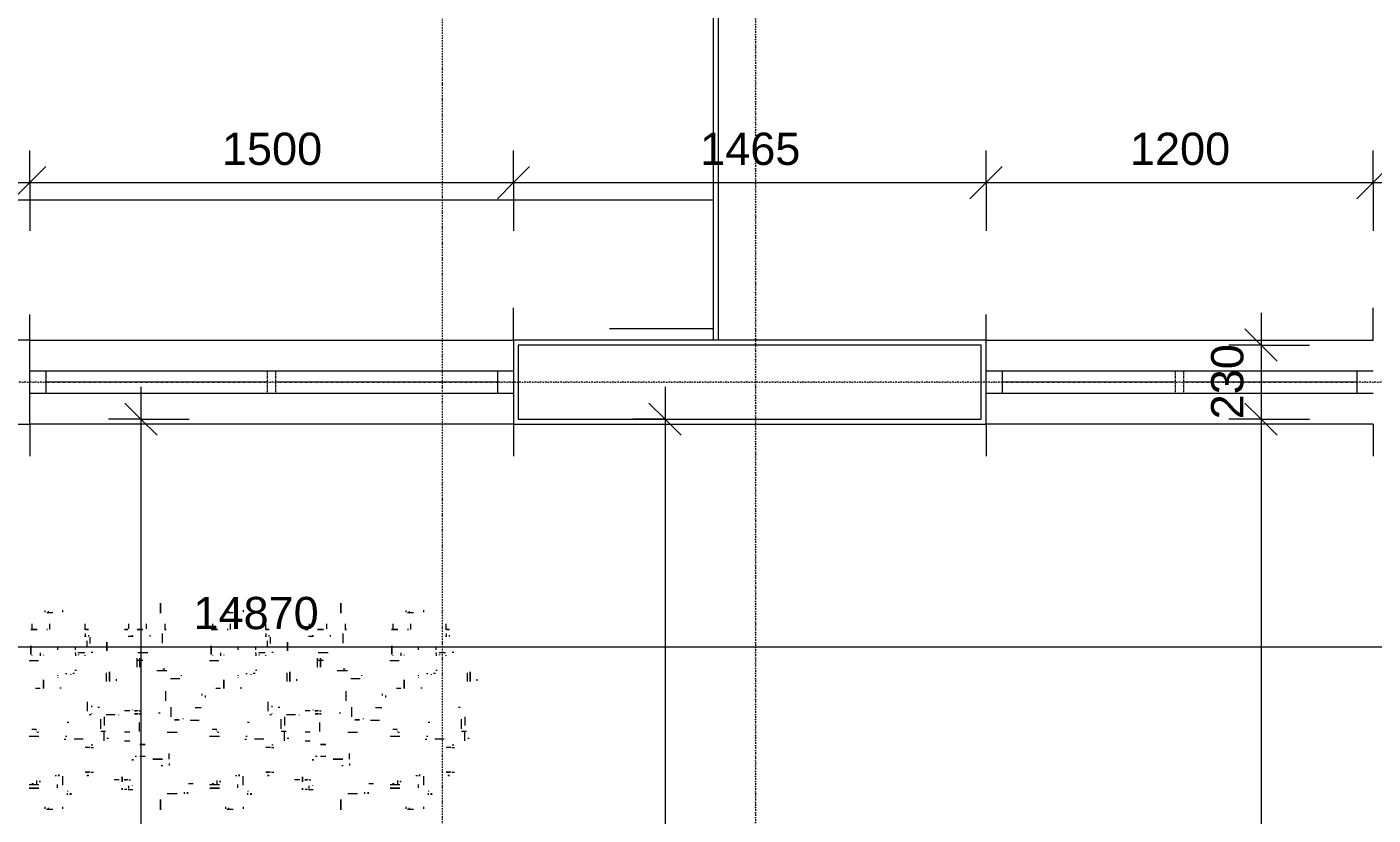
# Model space of a CAD drawing. Header units: millimetres. Extents: x -21051 to 202668, y -15646 to 13691.
# Drawn here: x 370 to 4544, y 4866 to 7310 of the extents above; entities that cross this region are included whole.
import ezdxf

# ---------------------------------------------------------------- set-up
doc = ezdxf.new("R2010")
doc.units = ezdxf.units.MM
for name, pattern in [('Centre', [14.4, 3, -2.2, 7, -2.2]), ('Dash dot', [15.875, 6.35, -4.7625, 0, -4.7625]), ('TD_Level Line', [8, 4, -2, 0, -2])]:
    doc.linetypes.add(name, pattern=pattern)
for name, color, linetype, lineweight in [('A-ANNO-DIMS', 211, 'Continuous', 9), ('A-ANNO-DIMS-100', 211, 'Continuous', 9), ('A-DETL-MBND', 5, 'Continuous', 5), ('A-FLOR', 192, 'Continuous', 5), ('A-GLAZ', 151, 'Continuous', 5), ('A-WALL', 113, 'Continuous', 5), ('G-ANNO-SYMB', 111, 'Continuous', 9), ('G-IMPT', 8, 'Continuous', 5), ('I-FURN', 30, 'Continuous', 5), ('I-WALL', 2, 'Continuous', 5), ('S-GRID', 1, 'Continuous', 9)]:
    doc.layers.add(name, color=color, linetype=linetype, lineweight=lineweight)
doc.layers.get('0').off()
doc.layers.get('I-FURN').off()
doc.styles.add('Arial_3', font='arial.ttf', dxfattribs={"height": 100})
doc.dimstyles.new('Arial_1_0', dxfattribs={"dimscale": 304.8, "dimtxt": 102.02594, "dimasz": 0.328084, "dimexe": 0.328084, "dimexo": 0.0625, "dimgap": 0.082021, "dimtad": 1, "dimdec": 0, "dimzin": 0, "dimdsep": 46, "dimtxsty": 'Arial_3', "dimblk1": 'OBLIQUE', "dimblk2": 'OBLIQUE', "dimsah": 1, "dimcen": 0.09, "dimdle": 0.328084, "dimazin": 0, "dimtfac": 1, "dimtdec": 4, "dimtix": 1, "dimtmove": 0, "dimatfit": 3, "dimfxl": 0.492126, "dimfxlon": 1, "dimtvp": 1, "dimtolj": 1, "dimtzin": 0, "dimarcsym": 2})
doc.dimstyles.new('Arial_1_0_3', dxfattribs={"dimscale": 304.8, "dimtxt": 102.02594, "dimasz": 0.328084, "dimexe": 0.328084, "dimexo": 0.0625, "dimgap": 0.082021, "dimtad": 1, "dimdec": 0, "dimzin": 0, "dimdsep": 46, "dimtxsty": 'Arial_3', "dimblk1": 'OBLIQUE', "dimblk2": 'OBLIQUE', "dimsah": 1, "dimcen": 0.09, "dimdle": 0.328084, "dimazin": 0, "dimtfac": 1, "dimtdec": 4, "dimtix": 1, "dimtmove": 0, "dimatfit": 3, "dimfxl": 0.492126, "dimfxlon": 1, "dimtvp": 1, "dimtolj": 1, "dimtzin": 0, "dimarcsym": 2})

# ---------------------------------------------------------------- blocks, each defined once
blk = doc.blocks.new('FUR_8_Carpet - _-V8-00_Ground floor')
at = {"layer": 'G-IMPT'}
for p, q in [((-1556.9, -897.4), (-1556.9, -891.1)), ((-1512.1, -894.7), (-1512.1, -889.2)), ((-1502.1, -897.1), (-1502.1, -891.1)), ((-997.5, -897.4), (-997.5, -891.1)), ((-952.8, -894.7), (-952.8, -889.2)), ((-942.8, -897.1), (-942.8, -891.1)), ((-438.1, -897.4), (-438.1, -891.1)), ((-393.4, -894.7), (-393.4, -889.2)), ((-383.4, -897.1), (-383.4, -891.1)), ((-1583, -935.3), (-1578.6, -935.3)), ((-1572, -934.3), (-1572, -939.5)), ((-1572, -946.8), (-1572, -944.8)), ((-1541, -956.9), (-1541, -966.4)), ((-1375.1, -937.9), (-1375.1, -942.9)), ((-1322, -938.7), (-1352.8, -938.7)), ((-1200.4, -951), (-1215.4, -951)), ((-1202.6, -954.3), (-1202.6, -963)), ((-1197.1, -951), (-1189.7, -951)), ((-1023.6, -935.3), (-1019.2, -935.3)), ((-1012.6, -934.3), (-1012.6, -939.5)), ((-1012.6, -946.8), (-1012.6, -944.8)), ((-981.7, -956.9), (-981.7, -966.4)), ((-815.7, -937.9), (-815.7, -942.9)), ((-762.7, -938.7), (-793.5, -938.7)), ((-641.1, -951), (-656.1, -951)), ((-643.3, -954.3), (-643.3, -963)), ((-637.7, -951), (-630.3, -951)), ((-464.3, -935.3), (-459.8, -935.3)), ((-453.3, -934.3), (-453.3, -939.5)), ((-453.3, -946.8), (-453.3, -944.8)), ((-422.3, -956.9), (-422.3, -966.4)), ((-1637, -994.1), (-1637, -995.6)), ((-1557.7, -964.8), (-1557.7, -993)), ((-1538.1, -993.4), (-1533.6, -993.4)), ((-1483.6, -965.5), (-1453.3, -965.5)), ((-1475.9, -979.6), (-1475.9, -964.2)), ((-1461.2, -970.3), (-1466.3, -970.3)), ((-1402, -969.2), (-1387.9, -969.2)), ((-1212.6, -965.1), (-1212.6, -963.5)), ((-1202.6, -981.4), (-1207.5, -981.4)), ((-1199.4, -981.4), (-1188.6, -981.4)), ((-1189, -981.4), (-1194.7, -981.4)), ((-1173.3, -981.4), (-1157.4, -981.4)), ((-1077.7, -994.1), (-1077.7, -995.6)), ((-998.4, -964.8), (-998.4, -993)), ((-978.7, -993.4), (-974.3, -993.4)), ((-924.2, -965.5), (-894, -965.5)), ((-916.6, -979.6), (-916.6, -964.2)), ((-901.8, -970.3), (-907, -970.3)), ((-842.7, -969.2), (-828.5, -969.2)), ((-653.3, -965.1), (-653.3, -963.5)), ((-643.3, -981.4), (-648.2, -981.4)), ((-640.1, -981.4), (-629.2, -981.4)), ((-629.6, -981.4), (-635.3, -981.4)), ((-613.9, -981.4), (-598, -981.4)), ((-518.3, -994.1), (-518.3, -995.6)), ((-439, -964.8), (-439, -993)), ((-419.3, -993.4), (-414.9, -993.4)), ((-364.8, -965.5), (-334.6, -965.5)), ((-357.2, -979.6), (-357.2, -964.2)), ((-342.5, -970.3), (-347.6, -970.3)), ((-1645.3, -1004.9), (-1652.7, -1004.9)), ((-1642, -1004.9), (-1627, -1004.9)), ((-1632.3, -1004.9), (-1637.5, -1004.9)), ((-1628.8, -1004.9), (-1632.3, -1004.9)), ((-1327.4, -1031.8), (-1327.4, -1025.6)), ((-1307.9, -1024.8), (-1303.5, -1024.8)), ((-1086, -1004.9), (-1093.4, -1004.9)), ((-1082.7, -1004.9), (-1067.7, -1004.9)), ((-768, -1031.8), (-768, -1025.6)), ((-748.5, -1024.8), (-744.1, -1024.8)), ((-526.6, -1004.9), (-534, -1004.9)), ((-523.3, -1004.9), (-508.3, -1004.9)), ((-1645.3, -1081.7), (-1652.7, -1081.7)), ((-1642, -1081.7), (-1627, -1081.7)), ((-1327.4, -1045.1), (-1327.4, -1062.9)), ((-1254, -1053.2), (-1237.3, -1053.2)), ((-1226.9, -1053.2), (-1222.4, -1053.2)), ((-1086, -1081.7), (-1093.4, -1081.7)), ((-1082.7, -1081.7), (-1067.7, -1081.7)), ((-768, -1045.1), (-768, -1062.9)), ((-694.6, -1053.2), (-678, -1053.2)), ((-667.5, -1053.2), (-663.1, -1053.2)), ((-526.6, -1081.7), (-534, -1081.7)), ((-523.3, -1081.7), (-508.3, -1081.7)), ((-1698.8, -1109.4), (-1694, -1109.4)), ((-1685.2, -1101.8), (-1685.2, -1103.8)), ((-1685.2, -1103.8), (-1685.2, -1128.8)), ((-1650.6, -1088.3), (-1645.8, -1088.3)), ((-1620.8, -1107.3), (-1592.3, -1107.3)), ((-1565.8, -1116.4), (-1570.2, -1116.4)), ((-1562, -1107.3), (-1567.2, -1107.3)), ((-1483.6, -1115.7), (-1453.3, -1115.7)), ((-1205.7, -1100.7), (-1189.8, -1100.7)), ((-1139.4, -1109.4), (-1134.7, -1109.4)), ((-1125.8, -1101.8), (-1125.8, -1103.8)), ((-1125.8, -1103.8), (-1125.8, -1128.8)), ((-1091.2, -1088.3), (-1086.5, -1088.3)), ((-1061.5, -1107.3), (-1033, -1107.3)), ((-1006.4, -1116.4), (-1010.8, -1116.4)), ((-1002.7, -1107.3), (-1007.8, -1107.3)), ((-924.2, -1115.7), (-894, -1115.7)), ((-646.3, -1100.7), (-630.4, -1100.7)), ((-580.1, -1109.4), (-575.3, -1109.4)), ((-566.5, -1101.8), (-566.5, -1103.8)), ((-566.5, -1103.8), (-566.5, -1128.8)), ((-531.9, -1088.3), (-527.1, -1088.3)), ((-502.1, -1107.3), (-473.6, -1107.3)), ((-447, -1116.4), (-451.5, -1116.4)), ((-443.3, -1107.3), (-448.5, -1107.3)), ((-364.8, -1115.7), (-334.6, -1115.7)), ((-1690.2, -1130.9), (-1675.2, -1130.9)), ((-1685.2, -1174.8), (-1685.2, -1149.8)), ((-1680.5, -1130.9), (-1677, -1130.9)), ((-1675.2, -1139.4), (-1675.2, -1144.2)), ((-1675.2, -1144.2), (-1675.2, -1169.2)), ((-1576.4, -1159), (-1571, -1159)), ((-1482.2, -1128.3), (-1477.8, -1128.3)), ((-1475.9, -1132.3), (-1475.9, -1133.2)), ((-1461.6, -1138.3), (-1475.8, -1138.3)), ((-1420.4, -1165.2), (-1392.8, -1165.2)), ((-1415.6, -1165.2), (-1415.6, -1166.2)), ((-1322, -1129.4), (-1352.8, -1129.4)), ((-1235, -1158.8), (-1235, -1131.5)), ((-1205.7, -1128.8), (-1189.8, -1128.8)), ((-1130.9, -1130.9), (-1115.9, -1130.9)), ((-1125.8, -1174.8), (-1125.8, -1149.8)), ((-1121.2, -1130.9), (-1117.6, -1130.9)), ((-1115.8, -1139.4), (-1115.8, -1144.2)), ((-1115.8, -1144.2), (-1115.8, -1169.2)), ((-1017, -1159), (-1011.6, -1159)), ((-922.9, -1128.3), (-918.5, -1128.3)), ((-916.6, -1132.3), (-916.6, -1133.2)), ((-902.3, -1138.3), (-916.4, -1138.3)), ((-861.1, -1165.2), (-833.5, -1165.2)), ((-856.2, -1165.2), (-856.2, -1166.2)), ((-762.7, -1129.4), (-793.5, -1129.4)), ((-675.7, -1158.8), (-675.7, -1131.5)), ((-646.3, -1128.8), (-630.4, -1128.8)), ((-571.5, -1130.9), (-556.5, -1130.9)), ((-566.5, -1174.8), (-566.5, -1149.8)), ((-561.8, -1130.9), (-558.2, -1130.9)), ((-556.5, -1139.4), (-556.5, -1144.2)), ((-556.5, -1144.2), (-556.5, -1169.2)), ((-457.7, -1159), (-452.3, -1159)), ((-363.5, -1128.3), (-359.1, -1128.3)), ((-357.2, -1132.3), (-357.2, -1133.2)), ((-342.9, -1138.3), (-357.1, -1138.3)), ((-1685.2, -1176.7), (-1685.2, -1174.8)), ((-1670.7, -1205.6), (-1665.9, -1205.6)), ((-1370.4, -1171), (-1370.4, -1169.3)), ((-1334.4, -1176.8), (-1334.4, -1206.3)), ((-1299.7, -1188.3), (-1295.2, -1188.3)), ((-1235, -1195.7), (-1239.9, -1195.7)), ((-1231.8, -1195.7), (-1221, -1195.7)), ((-1220.4, -1195.7), (-1227.1, -1195.7)), ((-1205.7, -1195.7), (-1189.8, -1195.7)), ((-1172.1, -1181.4), (-1172.1, -1183.1)), ((-1160.1, -1182.5), (-1157.5, -1182.5)), ((-1157.5, -1182.5), (-1132.5, -1182.5)), ((-1125.8, -1176.7), (-1125.8, -1174.8)), ((-1111.4, -1205.6), (-1106.6, -1205.6)), ((-1088.3, -1186.3), (-1088.3, -1187.2)), ((-1088.3, -1206.6), (-1088.3, -1210.9)), ((-1085.8, -1182.3), (-1080.1, -1182.3)), ((-1074.1, -1223.6), (-1074.1, -1194.2)), ((-811.1, -1171), (-811.1, -1169.3)), ((-775, -1176.8), (-775, -1206.3)), ((-740.3, -1188.3), (-735.9, -1188.3)), ((-675.7, -1195.7), (-680.6, -1195.7)), ((-672.5, -1195.7), (-661.6, -1195.7)), ((-661, -1195.7), (-667.7, -1195.7)), ((-646.3, -1195.7), (-630.4, -1195.7)), ((-612.7, -1181.4), (-612.7, -1183.1)), ((-600.8, -1182.5), (-598.2, -1182.5)), ((-598.2, -1182.5), (-573.2, -1182.5)), ((-566.5, -1176.7), (-566.5, -1174.8)), ((-552, -1205.6), (-547.2, -1205.6)), ((-529, -1186.3), (-529, -1187.2)), ((-529, -1206.6), (-529, -1210.9)), ((-526.5, -1182.3), (-520.8, -1182.3)), ((-514.7, -1223.6), (-514.7, -1194.2)), ((-1439.3, -1242.4), (-1439.3, -1236.2)), ((-1429.3, -1247.9), (-1429.3, -1242.9)), ((-1317.6, -1226.1), (-1317.6, -1256)), ((-880, -1242.4), (-880, -1236.2)), ((-870, -1247.9), (-870, -1242.9)), ((-758.3, -1226.1), (-758.3, -1256)), ((-1722.7, -1292.4), (-1722.7, -1288.6)), ((-1722.7, -1293.7), (-1722.7, -1292.4)), ((-1702.2, -1285.9), (-1702.2, -1310.9)), ((-1702.2, -1310.9), (-1702.2, -1285.9)), ((-1692.2, -1310.9), (-1692.2, -1285.9)), ((-1552.8, -1265.1), (-1548.4, -1265.1)), ((-1472.8, -1265.1), (-1487, -1265.1)), ((-1163.3, -1292.4), (-1163.3, -1288.6)), ((-1163.3, -1293.7), (-1163.3, -1292.4)), ((-1142.9, -1285.9), (-1142.9, -1310.9)), ((-1142.9, -1310.9), (-1142.9, -1285.9)), ((-1132.9, -1310.9), (-1132.9, -1285.9)), ((-993.5, -1265.1), (-989, -1265.1)), ((-913.5, -1265.1), (-927.6, -1265.1)), ((-604, -1292.4), (-604, -1288.6)), ((-604, -1293.7), (-604, -1292.4)), ((-583.5, -1285.9), (-583.5, -1310.9)), ((-583.5, -1310.9), (-583.5, -1285.9)), ((-573.5, -1310.9), (-573.5, -1285.9)), ((-434.1, -1265.1), (-429.7, -1265.1)), ((-354.1, -1265.1), (-368.2, -1265.1)), ((-1692.2, -1312.9), (-1692.2, -1310.9)), ((-1599.5, -1320.7), (-1595, -1320.7)), ((-1594, -1310.7), (-1588.3, -1310.7)), ((-1582.3, -1306.8), (-1582.3, -1308.9)), ((-1565.8, -1310.7), (-1570.2, -1310.7)), ((-1541.8, -1298.7), (-1541.8, -1297.3)), ((-1541.8, -1304.2), (-1541.8, -1305.9)), ((-1366.2, -1303.5), (-1366.2, -1305.9)), ((-1331.8, -1295.6), (-1361.1, -1295.6)), ((-1289.8, -1320.7), (-1320.9, -1320.7)), ((-1308.2, -1325.8), (-1314.4, -1325.8)), ((-1227.4, -1358), (-1227.4, -1331)), ((-1132.9, -1312.9), (-1132.9, -1310.9)), ((-1040.1, -1320.7), (-1035.7, -1320.7)), ((-1034.7, -1310.7), (-1029, -1310.7)), ((-1022.9, -1306.8), (-1022.9, -1308.9)), ((-1006.4, -1310.7), (-1010.8, -1310.7)), ((-982.5, -1298.7), (-982.5, -1297.3)), ((-982.5, -1304.2), (-982.5, -1305.9)), ((-806.8, -1303.5), (-806.8, -1305.9)), ((-772.4, -1295.6), (-801.8, -1295.6)), ((-730.4, -1320.7), (-761.5, -1320.7)), ((-748.8, -1325.8), (-755, -1325.8)), ((-668, -1358), (-668, -1331)), ((-573.5, -1312.9), (-573.5, -1310.9)), ((-480.8, -1320.7), (-476.3, -1320.7)), ((-475.3, -1310.7), (-469.6, -1310.7)), ((-463.6, -1306.8), (-463.6, -1308.9)), ((-447, -1310.7), (-451.5, -1310.7)), ((-423.1, -1298.7), (-423.1, -1297.3)), ((-423.1, -1304.2), (-423.1, -1305.9)), ((-1650.6, -1375.6), (-1645.8, -1375.6)), ((-1627, -1366.2), (-1627, -1368.3)), ((-1606.5, -1375.6), (-1625.6, -1375.6)), ((-1596.5, -1373.2), (-1596.5, -1365.7)), ((-1596.5, -1369), (-1596.5, -1367.5)), ((-1596.5, -1374.5), (-1596.5, -1376.2)), ((-1487.1, -1374.8), (-1487.1, -1365.7)), ((-1452.7, -1351.2), (-1482, -1351.2)), ((-1462.8, -1366.4), (-1462.8, -1368.3)), ((-1230.4, -1375.6), (-1261.5, -1375.6)), ((-1246.5, -1351.2), (-1228.2, -1351.2)), ((-1091.2, -1375.6), (-1086.5, -1375.6)), ((-1067.7, -1366.2), (-1067.7, -1368.3)), ((-1047.2, -1375.6), (-1066.3, -1375.6)), ((-1037.2, -1373.2), (-1037.2, -1365.7)), ((-1037.2, -1369), (-1037.2, -1367.5)), ((-1037.2, -1374.5), (-1037.2, -1376.2)), ((-927.7, -1374.8), (-927.7, -1365.7)), ((-893.3, -1351.2), (-922.7, -1351.2)), ((-903.5, -1366.4), (-903.5, -1368.3)), ((-671.1, -1375.6), (-702.1, -1375.6)), ((-687.1, -1351.2), (-668.8, -1351.2)), ((-531.9, -1375.6), (-527.1, -1375.6)), ((-508.3, -1366.2), (-508.3, -1368.3)), ((-487.8, -1375.6), (-506.9, -1375.6)), ((-477.8, -1373.2), (-477.8, -1365.7)), ((-477.8, -1369), (-477.8, -1367.5)), ((-477.8, -1374.5), (-477.8, -1376.2)), ((-368.4, -1374.8), (-368.4, -1365.7)), ((-334, -1351.2), (-363.3, -1351.2)), ((-344.1, -1366.4), (-344.1, -1368.3)), ((-1596.5, -1384.2), (-1596.5, -1391.4)), ((-1541.8, -1384.2), (-1541.8, -1391.4)), ((-1307.5, -1404.6), (-1307.5, -1435.2)), ((-1134.9, -1380.9), (-1134.9, -1403.2)), ((-1134.9, -1403.2), (-1134.9, -1380.9)), ((-1082.8, -1403.9), (-1082.8, -1408.9)), ((-1082.8, -1408.9), (-1082.8, -1423.4)), ((-1072.8, -1407.4), (-1072.8, -1393)), ((-1072.8, -1412.4), (-1072.8, -1407.4)), ((-1037.2, -1384.2), (-1037.2, -1391.4)), ((-982.5, -1384.2), (-982.5, -1391.4)), ((-748.2, -1404.6), (-748.2, -1435.2)), ((-575.6, -1380.9), (-575.6, -1403.2)), ((-575.6, -1403.2), (-575.6, -1380.9)), ((-523.4, -1403.9), (-523.4, -1408.9)), ((-523.4, -1408.9), (-523.4, -1423.4)), ((-513.4, -1407.4), (-513.4, -1393)), ((-513.4, -1412.4), (-513.4, -1407.4)), ((-477.8, -1384.2), (-477.8, -1391.4)), ((-423.1, -1384.2), (-423.1, -1391.4)), ((-1637, -1430.2), (-1637, -1425.6)), ((-1625.2, -1426.7), (-1629.6, -1426.7)), ((-1627, -1434.9), (-1627, -1427.5)), ((-1627, -1446.7), (-1627, -1450.4)), ((-1627, -1450.8), (-1627, -1454.9)), ((-1627, -1455.3), (-1627, -1458.5)), ((-1627, -1458.8), (-1627, -1460.7)), ((-1517.6, -1447), (-1517.6, -1464.8)), ((-1462.8, -1447.8), (-1462.8, -1464.8)), ((-1315.1, -1449.6), (-1315.1, -1464.8)), ((-1267.8, -1430.2), (-1267.8, -1425.6)), ((-1257.8, -1449.6), (-1257.8, -1464.8)), ((-1200.9, -1426.7), (-1215.9, -1426.7)), ((-1213.1, -1430.2), (-1213.1, -1425.6)), ((-1203.1, -1449.2), (-1203.1, -1464.8)), ((-1077.7, -1430.2), (-1077.7, -1425.6)), ((-1065.8, -1426.7), (-1070.3, -1426.7)), ((-1067.7, -1434.9), (-1067.7, -1427.5)), ((-1067.7, -1446.7), (-1067.7, -1464.8)), ((-958.2, -1447), (-958.2, -1464.8)), ((-903.5, -1447.8), (-903.5, -1464.8)), ((-755.8, -1449.6), (-755.8, -1464.8)), ((-708.5, -1430.2), (-708.5, -1425.6)), ((-698.5, -1449.6), (-698.5, -1464.8)), ((-641.5, -1426.7), (-656.5, -1426.7)), ((-653.8, -1430.2), (-653.8, -1425.6)), ((-643.8, -1449.2), (-643.8, -1464.8)), ((-518.3, -1430.2), (-518.3, -1425.6)), ((-506.5, -1426.7), (-510.9, -1426.7)), ((-508.3, -1434.9), (-508.3, -1427.5)), ((-508.3, -1446.7), (-508.3, -1464.8)), ((-398.9, -1447), (-398.9, -1464.8)), ((-344.1, -1447.8), (-344.1, -1464.8)), ((-1627, -1461.7), (-1627, -1464.8)), ((-1556.9, -1507), (-1556.9, -1500.8)), ((-1512.1, -1504.4), (-1512.1, -1498.9)), ((-1502.1, -1506.8), (-1502.1, -1500.8)), ((-997.5, -1507), (-997.5, -1500.8)), ((-952.8, -1504.4), (-952.8, -1498.9)), ((-942.8, -1506.8), (-942.8, -1500.8)), ((-438.1, -1505.6), (-438.1, -1500.8)), ((-394.1, -1500), (-407.5, -1500)), ((-393.4, -1504.4), (-393.4, -1498.9)), ((-383.4, -1506.8), (-383.4, -1500.8)), ((-438.1, -1507), (-438.1, -1505.6))]:
    blk.add_line(p, q, dxfattribs=at)
at = {"layer": 'G-IMPT', "flags": 128}
for points in [[(-1506.9, -890.3), (-1512.1, -890.3), (-1526.2, -890.3)], [(-947.6, -890.3), (-952.7, -890.3), (-966.9, -890.3)], [(-388.2, -890.3), (-393.4, -890.3), (-407.5, -890.3)], [(-1069.4, -1004.9), (-1073, -1004.9), (-1078.2, -1004.9)], [(-510.1, -1004.9), (-513.6, -1004.9), (-518.8, -1004.9)], [(-1408.2, -1205.6), (-1413.4, -1205.6), (-1427.5, -1205.6)], [(-848.9, -1205.6), (-854, -1205.6), (-868.2, -1205.6)], [(-1506.9, -1500), (-1512.1, -1500), (-1526.2, -1500)], [(-947.6, -1500), (-952.7, -1500), (-966.9, -1500)], [(-388.9, -1500), (-393.4, -1500), (-394.1, -1500)]]:
    blk.add_lwpolyline(points, dxfattribs=at)
for points in [[(-1300.5, -919.8), (-1300.5, -888.7)], [(-741.2, -919.8), (-741.2, -888.7)], [(-1582, -939.5), (-1582, -934.3)], [(-1483.6, -955.5), (-1453.5, -955.5)], [(-1385.1, -942.9), (-1385.1, -938.3)], [(-1182.2, -955.2), (-1182.2, -950.6)], [(-1022.6, -939.5), (-1022.6, -934.3)], [(-924.3, -955.5), (-894.1, -955.5)], [(-825.7, -942.9), (-825.7, -938.3)], [(-622.8, -955.2), (-622.8, -950.6)], [(-463.3, -939.5), (-463.3, -934.3)], [(-364.9, -955.5), (-334.8, -955.5)], [(-1637.5, -994.9), (-1632.3, -994.9)], [(-1545.1, -997.6), (-1545.1, -992.2)], [(-1485.9, -978.6), (-1485.9, -974)], [(-1182.2, -975.3), (-1182.2, -990.6)], [(-1078.2, -994.9), (-1073, -994.9)], [(-985.8, -997.6), (-985.8, -992.2)], [(-926.6, -978.6), (-926.6, -974)], [(-622.8, -975.3), (-622.8, -990.6)], [(-518.8, -994.9), (-513.6, -994.9)], [(-426.4, -997.6), (-426.4, -992.2)], [(-367.2, -978.6), (-367.2, -974)], [(-1217.1, -1043.2), (-1212.3, -1043.2)], [(-657.8, -1043.2), (-653, -1043.2)], [(-1307.4, -1045.2), (-1277.1, -1045.2)], [(-748.1, -1045.2), (-717.8, -1045.2)], [(-1237.3, -1090.7), (-1254, -1090.7)], [(-678, -1090.7), (-694.6, -1090.7)], [(-1344.3, -1166.8), (-1358.4, -1166.8)], [(-784.9, -1166.8), (-799, -1166.8)], [(-1239.9, -1185.7), (-1235, -1185.7)], [(-1220.8, -1185.7), (-1231.8, -1185.7)], [(-1214.6, -1196.9), (-1214.6, -1198)], [(-680.6, -1185.7), (-675.7, -1185.7)], [(-661.4, -1185.7), (-672.5, -1185.7)], [(-655.2, -1196.9), (-655.2, -1198)], [(-1497.1, -1291), (-1497.1, -1264.1)], [(-937.7, -1291), (-937.7, -1264.1)], [(-378.4, -1291), (-378.4, -1264.1)], [(-1702.2, -1310.9), (-1702.2, -1316.1)], [(-1237.4, -1331), (-1237.4, -1358)], [(-1142.9, -1310.9), (-1142.9, -1316.1)], [(-678, -1331), (-678, -1358)], [(-583.5, -1310.9), (-583.5, -1316.1)], [(-1606.5, -1367.6), (-1606.5, -1369.5)], [(-1606.5, -1376.2), (-1606.5, -1373.7)], [(-1497.1, -1367.6), (-1497.1, -1369)], [(-1458.6, -1369.6), (-1458.6, -1396.5)], [(-1047.2, -1367.6), (-1047.2, -1369.5)], [(-1047.2, -1376.2), (-1047.2, -1373.7)], [(-937.7, -1367.6), (-937.7, -1369)], [(-899.2, -1369.6), (-899.2, -1396.5)], [(-487.8, -1367.6), (-487.8, -1369.5)], [(-487.8, -1376.2), (-487.8, -1373.7)], [(-378.4, -1367.6), (-378.4, -1369)], [(-339.8, -1369.6), (-339.8, -1396.5)], [(-1134.9, -1403.2), (-1134.9, -1407.9)], [(-575.6, -1403.2), (-575.6, -1407.9)], [(-1628.9, -1447.2), (-1632.3, -1447.2), (-1637.5, -1447.2), (-1632.3, -1447.2)], [(-1507.7, -1447.2), (-1510.4, -1447.2)], [(-1477.5, -1447.2), (-1472.3, -1447.2), (-1458.2, -1447.2), (-1472.3, -1447.2)], [(-1318.2, -1447.2), (-1313.2, -1447.2)], [(-1228.2, -1447.2), (-1246.5, -1447.2)], [(-1188.9, -1447.2), (-1199.9, -1447.2)], [(-1069.5, -1447.2), (-1073, -1447.2), (-1078.2, -1447.2), (-1073, -1447.2)], [(-948.4, -1447.2), (-951.1, -1447.2)], [(-918.2, -1447.2), (-913, -1447.2), (-898.8, -1447.2), (-913, -1447.2)], [(-758.8, -1447.2), (-753.8, -1447.2)], [(-668.8, -1447.2), (-687.1, -1447.2)], [(-629.5, -1447.2), (-640.6, -1447.2)], [(-510.2, -1447.2), (-513.6, -1447.2), (-518.8, -1447.2), (-513.6, -1447.2)], [(-389, -1447.2), (-391.7, -1447.2)], [(-358.8, -1447.2), (-353.6, -1447.2), (-339.5, -1447.2), (-353.6, -1447.2)], [(-1300.5, -1529.5), (-1300.5, -1498.4)], [(-741.2, -1529.5), (-741.2, -1498.4)]]:
    blk.add_lwpolyline(points, close=True, dxfattribs=at)
blk = doc.blocks.new('Casement - 2L - 1200 X 1800-1205632-00_Ground floor')
at = {"layer": 'A-GLAZ'}
for p, q in [((-273.8, 130), (-273.8, 210)), ((926.2, 130), (926.2, 230)), ((-273.8, 35), (-223.8, 35)), ((-223.8, 35), (876.2, 35)), ((-223.8, 35), (-223.8, -35)), ((313.2, 0), (-223.8, 0)), ((-223.8, 0), (-223.8, -15)), ((876.2, 35), (876.2, -35)), ((876.2, 35), (926.2, 35)), ((-223.8, -35), (-273.8, -35)), ((876.2, -35), (-223.8, -35)), ((876.2, 0), (339.2, 0)), ((926.2, -35), (876.2, -35)), ((-273.8, -130), (-273.8, -230)), ((926.2, -130), (926.2, -230))]:
    blk.add_line(p, q, dxfattribs=at)
at = {"layer": 'A-GLAZ', "linetype": 'Centre'}
for p, q in [((313.2, -35), (313.2, 35)), ((339.2, -35), (339.2, 35))]:
    blk.add_line(p, q, dxfattribs=at)
blk = doc.blocks.new('Casement - 2L - 1500 X 1800-1172774-00_Ground floor')
at = {"layer": 'A-GLAZ'}
for p, q in [((-423.8, 130), (-423.8, 210)), ((1076.2, 130), (1076.2, 230)), ((-423.8, 35), (-373.8, 35)), ((-373.8, 35), (1026.2, 35)), ((-373.8, 35), (-373.8, -35)), ((313.2, 0), (-373.8, 0)), ((-373.8, 0), (-373.8, -15)), ((1026.2, 0), (339.2, 0)), ((1026.2, 35), (1026.2, -35)), ((1026.2, 35), (1076.2, 35)), ((-373.8, -35), (-423.8, -35)), ((1026.2, -35), (-373.8, -35)), ((1076.2, -35), (1026.2, -35)), ((-423.8, -130), (-423.8, -230)), ((1076.2, -130), (1076.2, -230))]:
    blk.add_line(p, q, dxfattribs=at)
at = {"layer": 'A-GLAZ', "linetype": 'Centre'}
for p, q in [((313.2, -35), (313.2, 35)), ((339.2, -35), (339.2, 35))]:
    blk.add_line(p, q, dxfattribs=at)
blk = doc.blocks.new('skirting - skirting-1169592-00_Ground floor')
at = {"layer": 'A-WALL'}
blk.add_line((6452.1, -2288.3), (6441.5, -1966), dxfattribs=at)
blk = doc.blocks.new('DIMBLOCK95-00_Ground floor')
at = {"layer": 'A-ANNO-DIMS-100', "transparency": 16777216}
for p, q in [((-2896, 6827.2), (-2896, 6927.2)), ((379, 6827.2), (379, 6927.2)), ((-2896, 6827.2), (-2846, 6877.2)), ((379, 6827.2), (429, 6877.2)), ((-2896, 6827.2), (-2946, 6777.2)), ((-2896, 6827.2), (379, 6827.2)), ((-2896, 6827.2), (-2896, 6677.2)), ((379, 6827.2), (329, 6777.2)), ((379, 6827.2), (379, 6677.2))]:
    blk.add_line(p, q, dxfattribs=at)
at = {"layer": 'A-ANNO-DIMS-100', "color": 0, "transparency": 16777216, "insert": (-1412.3, 6982), "char_height": 100, "width": 369.177, "attachment_point": 1, "line_spacing_factor": 0.941778, "style": 'Arial_3'}
blk.add_mtext('3275', dxfattribs=at)
blk = doc.blocks.new('_Oblique')
at = {"color": 0, "linetype": 'ByBlock', "lineweight": -2}
blk.add_line((-0.5, -0.5), (0.5, 0.5), dxfattribs=at)
blk = doc.blocks.new('DIMBLOCK96-00_Ground floor')
at = {"layer": 'A-ANNO-DIMS-100', "transparency": 16777216}
for p, q in [((379, 6827.2), (379, 6927.2)), ((1879, 6827.2), (1879, 6927.2)), ((379, 6827.2), (429, 6877.2)), ((1879, 6827.2), (1929, 6877.2)), ((379, 6827.2), (329, 6777.2)), ((379, 6827.2), (1879, 6827.2)), ((379, 6827.2), (379, 6677.2)), ((1879, 6827.2), (1829, 6777.2)), ((1879, 6827.2), (1879, 6677.2))]:
    blk.add_line(p, q, dxfattribs=at)
at = {"layer": 'A-ANNO-DIMS-100', "color": 0, "transparency": 16777216, "insert": (975.1, 6982), "char_height": 100, "width": 369.177, "attachment_point": 1, "line_spacing_factor": 0.941778, "style": 'Arial_3'}
blk.add_mtext('1500', dxfattribs=at)
blk = doc.blocks.new('DIMBLOCK97-00_Ground floor')
at = {"layer": 'A-ANNO-DIMS-100', "transparency": 16777216}
for p, q in [((1879, 6827.2), (1879, 6927.2)), ((3344, 6827.2), (3344, 6927.2)), ((1879, 6827.2), (1929, 6877.2)), ((3344, 6827.2), (3394, 6877.2)), ((1879, 6827.2), (1829, 6777.2)), ((1879, 6827.2), (3344, 6827.2)), ((1879, 6827.2), (1879, 6677.2)), ((3344, 6827.2), (3294, 6777.2)), ((3344, 6827.2), (3344, 6677.2))]:
    blk.add_line(p, q, dxfattribs=at)
at = {"layer": 'A-ANNO-DIMS-100', "color": 0, "transparency": 16777216, "insert": (2457.7, 6982), "char_height": 100, "width": 369.177, "attachment_point": 1, "line_spacing_factor": 0.941778, "style": 'Arial_3'}
blk.add_mtext('1465', dxfattribs=at)
blk = doc.blocks.new('DIMBLOCK98-00_Ground floor')
at = {"layer": 'A-ANNO-DIMS-100', "transparency": 16777216}
for p, q in [((3344, 6827.2), (3344, 6927.2)), ((4544, 6827.2), (4544, 6927.2)), ((3344, 6827.2), (3394, 6877.2)), ((4544, 6827.2), (4594, 6877.2)), ((3344, 6827.2), (3294, 6777.2)), ((3344, 6827.2), (4544, 6827.2)), ((3344, 6827.2), (3344, 6677.2)), ((4544, 6827.2), (4494, 6777.2)), ((4544, 6827.2), (4544, 6677.2))]:
    blk.add_line(p, q, dxfattribs=at)
at = {"layer": 'A-ANNO-DIMS-100', "color": 0, "transparency": 16777216, "insert": (3790.2, 6982), "char_height": 100, "width": 369.177, "attachment_point": 1, "line_spacing_factor": 0.941778, "style": 'Arial_3'}
blk.add_mtext('1200', dxfattribs=at)
blk = doc.blocks.new('DIMBLOCK99-00_Ground floor')
at = {"layer": 'A-ANNO-DIMS-100', "transparency": 16777216}
for p, q in [((4544, 6827.2), (4544, 6927.2)), ((6849, 6827.2), (6849, 6927.2)), ((4544, 6827.2), (4594, 6877.2)), ((6849, 6827.2), (6899, 6877.2)), ((4544, 6827.2), (4494, 6777.2)), ((4544, 6827.2), (6849, 6827.2)), ((4544, 6827.2), (4544, 6677.2)), ((6849, 6827.2), (6799, 6777.2)), ((6849, 6827.2), (6849, 6677.2))]:
    blk.add_line(p, q, dxfattribs=at)
at = {"layer": 'A-ANNO-DIMS-100', "color": 0, "transparency": 16777216, "insert": (5542.7, 6982), "char_height": 100, "width": 369.177, "attachment_point": 1, "line_spacing_factor": 0.941778, "style": 'Arial_3'}
blk.add_mtext('2305', dxfattribs=at)
blk = doc.blocks.new('DIMBLOCK133-00_Ground floor')
at = {"layer": 'A-ANNO-DIMS-100', "transparency": 16777216}
for p, q in [((-6356, 5387.6), (-6356, 5537.6)), ((8514, 5387.6), (8514, 5537.6)), ((-6356, 5387.6), (-6306, 5437.6)), ((8514, 5387.6), (8564, 5437.6)), ((-6356, 5387.6), (-6406, 5337.6)), ((-6356, 5387.6), (8614, 5387.6)), ((-6356, 5387.6), (-6356, 5287.6)), ((8514, 5387.6), (8464, 5337.6)), ((8514, 5387.6), (8514, 5287.6))]:
    blk.add_line(p, q, dxfattribs=at)
at = {"layer": 'A-ANNO-DIMS-100', "color": 0, "transparency": 16777216, "insert": (886.7, 5542.5), "char_height": 100, "width": 461.471, "attachment_point": 1, "line_spacing_factor": 0.941778, "style": 'Arial_3'}
blk.add_mtext('14870', dxfattribs=at)
blk = doc.blocks.new('DIMBLOCK192-00_Ground floor')
at = {"layer": 'A-ANNO-DIMS-100', "transparency": 16777216}
for p, q in [((723.8, 6193.5), (723.8, -936.5)), ((723.8, 6093.5), (673.8, 6143.5)), ((723.8, 6093.5), (623.8, 6093.5)), ((723.8, 6093.5), (773.8, 6043.5)), ((723.8, 6093.5), (873.8, 6093.5)), ((723.8, -936.5), (673.8, -886.5)), ((723.8, -936.5), (623.8, -936.5)), ((723.8, -936.5), (773.8, -986.5)), ((723.8, -936.5), (873.8, -936.5))]:
    blk.add_line(p, q, dxfattribs=at)
at = {"layer": 'A-ANNO-DIMS-100', "color": 0, "transparency": 16777216, "insert": (569, 2424.6), "char_height": 100, "width": 369.177, "attachment_point": 1, "rotation": 90, "line_spacing_factor": 0.941778, "style": 'Arial_3'}
blk.add_mtext('7030', dxfattribs=at)
blk = doc.blocks.new('DIMBLOCK194-00_Ground floor')
at = {"layer": 'A-ANNO-DIMS-100', "transparency": 16777216}
for p, q in [((2348.9, 6193.5), (2348.9, 1323.5)), ((2348.9, 6093.5), (2298.9, 6143.5)), ((2348.9, 6093.5), (2248.9, 6093.5)), ((2348.9, 6093.5), (2398.9, 6043.5)), ((2348.9, 6093.5), (2498.9, 6093.5)), ((2348.9, 1323.5), (2298.9, 1373.5)), ((2348.9, 1323.5), (2248.9, 1323.5)), ((2348.9, 1323.5), (2398.9, 1273.5)), ((2348.9, 1323.5), (2498.9, 1323.5))]:
    blk.add_line(p, q, dxfattribs=at)
at = {"layer": 'A-ANNO-DIMS-100', "color": 0, "transparency": 16777216, "insert": (2194.1, 3554.6), "char_height": 100, "width": 369.177, "attachment_point": 1, "rotation": 90, "line_spacing_factor": 0.941778, "style": 'Arial_3'}
blk.add_mtext('4770', dxfattribs=at)
blk = doc.blocks.new('DIMBLOCK270-00_Ground floor')
at = {"layer": 'A-ANNO-DIMS-100', "transparency": 16777216}
for p, q in [((4196.7, 6423.5), (4196.7, 6093.5)), ((4196.7, 6323.5), (4146.7, 6373.5)), ((4196.7, 6323.5), (4096.7, 6323.5)), ((4196.7, 6323.5), (4246.7, 6273.5)), ((4196.7, 6323.5), (4346.7, 6323.5)), ((4196.7, 6093.5), (4146.7, 6143.5)), ((4196.7, 6093.5), (4096.7, 6093.5)), ((4196.7, 6093.5), (4246.7, 6043.5)), ((4196.7, 6093.5), (4346.7, 6093.5))]:
    blk.add_line(p, q, dxfattribs=at)
at = {"layer": 'A-ANNO-DIMS-100', "color": 0, "transparency": 16777216, "insert": (4041.8, 6093.1), "char_height": 100, "width": 276.883, "attachment_point": 1, "rotation": 90, "line_spacing_factor": 0.941778, "style": 'Arial_3'}
blk.add_mtext('230', dxfattribs=at)
blk = doc.blocks.new('DIMBLOCK271-00_Ground floor')
at = {"layer": 'A-ANNO-DIMS-100', "transparency": 16777216}
for p, q in [((4196.7, 6093.5), (4146.7, 6143.5)), ((4196.7, 6093.5), (4096.7, 6093.5)), ((4196.7, 6093.5), (4196.7, 1323.5)), ((4196.7, 6093.5), (4246.7, 6043.5)), ((4196.7, 6093.5), (4346.7, 6093.5)), ((4196.7, 1323.5), (4146.7, 1373.5)), ((4196.7, 1323.5), (4096.7, 1323.5)), ((4196.7, 1323.5), (4246.7, 1273.5)), ((4196.7, 1323.5), (4346.7, 1323.5))]:
    blk.add_line(p, q, dxfattribs=at)
at = {"layer": 'A-ANNO-DIMS-100', "color": 0, "transparency": 16777216, "insert": (4041.8, 3554.6), "char_height": 100, "width": 369.177, "attachment_point": 1, "rotation": 90, "line_spacing_factor": 0.941778, "style": 'Arial_3'}
blk.add_mtext('4770', dxfattribs=at)

msp = doc.modelspace()

# ---------------------------------------------------------------- linework, layer by layer
at = {"layer": 'A-DETL-MBND'}
msp.add_line((2499, 6338.5), (2499, 9438.5), dxfattribs=at)
at = {"layer": 'A-FLOR'}
for p, q in [((2514, 7738.5), (2514, 6338.5)), ((-2846, 6773.5), (2499, 6773.5))]:
    msp.add_line(p, q, dxfattribs=at)
at = {"layer": 'A-WALL', "lineweight": 18}
for p, q in [((3329, 6323.5), (1894, 6323.5)), ((1894, 6323.5), (1894, 6093.5)), ((3329, 6093.5), (3329, 6323.5)), ((1894, 6093.5), (3329, 6093.5))]:
    msp.add_line(p, q, dxfattribs=at)
at = {"layer": 'G-ANNO-SYMB', "linetype": 'TD_Level Line', "lineweight": 18}
msp.add_line((1657.8, 10929.8), (1657.8, -14058.8), dxfattribs=at)
at = {"layer": 'I-WALL', "lineweight": 18}
for p, q in [((379, 6338.5), (-2881, 6338.5)), ((379, 6078.5), (379, 6338.5)), ((3344, 6338.5), (1879, 6338.5)), ((1879, 6338.5), (1879, 6078.5)), ((3344, 6078.5), (3344, 6338.5)), ((-4556, 6078.5), (379, 6078.5)), ((1879, 6078.5), (3344, 6078.5))]:
    msp.add_line(p, q, dxfattribs=at)
at = {"layer": 'I-WALL'}
for p, q in [((379, 6338.5), (1879, 6338.5)), ((3344, 6338.5), (4544, 6338.5)), ((1879, 6078.5), (379, 6078.5)), ((4544, 6078.5), (3344, 6078.5))]:
    msp.add_line(p, q, dxfattribs=at)
at = {"layer": 'S-GRID', "linetype": 'Dash dot', "lineweight": 18}
for p, q in [((2629, 8463.9), (2629, -12107.9)), ((8563.8, 6208.5), (-16244.3, 6208.5))]:
    msp.add_line(p, q, dxfattribs=at)

# ---------------------------------------------------------------- block references
at = {"layer": 'A-GLAZ'}
for name, p in [('Casement - 2L - 1500 X 1800-1172774-00_Ground floor', (802.8, 6208.5)), ('Casement - 2L - 1200 X 1800-1205632-00_Ground floor', (3617.9, 6208.5))]:
    msp.add_blockref(name, p, dxfattribs=at)
at = {"layer": 'A-WALL', "rotation": 88.11700695989701}
msp.add_blockref('skirting - skirting-1169592-00_Ground floor', (0, 0), dxfattribs=at)
at = {"layer": 'I-FURN', "color": 10, "rotation": 180}
msp.add_blockref('FUR_8_Carpet - _-V8-00_Ground floor', (43, 3994), dxfattribs=at)

# ---------------------------------------------------------------- dimensions: what is measured, and where the dimension line sits
at = {"layer": 'A-ANNO-DIMS'}
for base, p1, p2, override, picture, middle in [((379, 6827.2), (-2896, 6677.2), (379, 6677.2), {"dimpost": '<>', "dimfxl": 3274.946598}, 'DIMBLOCK95-00_Ground floor', (-1258.5, 6903.3)), ((1879, 6827.2), (379, 6677.2), (1879, 6677.2), {"dimpost": '<>', "dimfxl": 1500}, 'DIMBLOCK96-00_Ground floor', (1129, 6903.3)), ((3344, 6827.2), (1879, 6677.2), (3344, 6677.2), {"dimpost": '<>', "dimfxl": 1465.053402}, 'DIMBLOCK97-00_Ground floor', (2611.5, 6903.3)), ((4544, 6827.2), (3344, 6677.2), (4544, 6677.2), {"dimpost": '<>', "dimfxl": 1200}, 'DIMBLOCK98-00_Ground floor', (3944, 6903.3)), ((6849, 6827.2), (4544, 6677.2), (6849, 6677.2), {"dimpost": '<>', "dimfxl": 2305}, 'DIMBLOCK99-00_Ground floor', (5696.5, 6903.3)), ((8514, 5387.6), (-6356, 5537.6), (8514, 5537.6), {"dimpost": '<>', "dimfxl": 14870}, 'DIMBLOCK133-00_Ground floor', (1079, 5463.7))]:
    dim = msp.add_linear_dim(base=base, p1=p1, p2=p2, dimstyle='Arial_1_0', override=override, dxfattribs=at)
    dim.commit()
    dim.dimension.update_dxf_attribs({"geometry": picture, "text_midpoint": middle})
for base, p1, p2, dimstyle, override, picture, middle in [((4196.7, 6093.5), (4346.7, 6323.5), (4346.7, 6093.5), 'Arial_1_0_3', {"dimpost": '<>', "dimfxl": 230}, 'DIMBLOCK270-00_Ground floor', (4120.6, 6208.5)), ((723.8, -936.5), (873.8, 6093.5), (873.8, -936.5), 'Arial_1_0', {"dimpost": '<>', "dimfxl": 7030}, 'DIMBLOCK192-00_Ground floor', (647.7, 2578.5)), ((2348.9, 1323.5), (2498.9, 6093.5), (2498.9, 1323.5), 'Arial_1_0', {"dimpost": '<>', "dimfxl": 4770}, 'DIMBLOCK194-00_Ground floor', (2272.8, 3708.5)), ((4196.7, 1323.5), (4346.7, 6093.5), (4346.7, 1323.5), 'Arial_1_0_3', {"dimpost": '<>', "dimfxl": 4770}, 'DIMBLOCK271-00_Ground floor', (4120.6, 3708.5))]:
    dim = msp.add_linear_dim(base=base, p1=p1, p2=p2, angle=90, dimstyle=dimstyle, override=override, dxfattribs=at)
    dim.commit()
    dim.dimension.update_dxf_attribs({"geometry": picture, "text_midpoint": middle})

doc.saveas('drawing.dxf')
